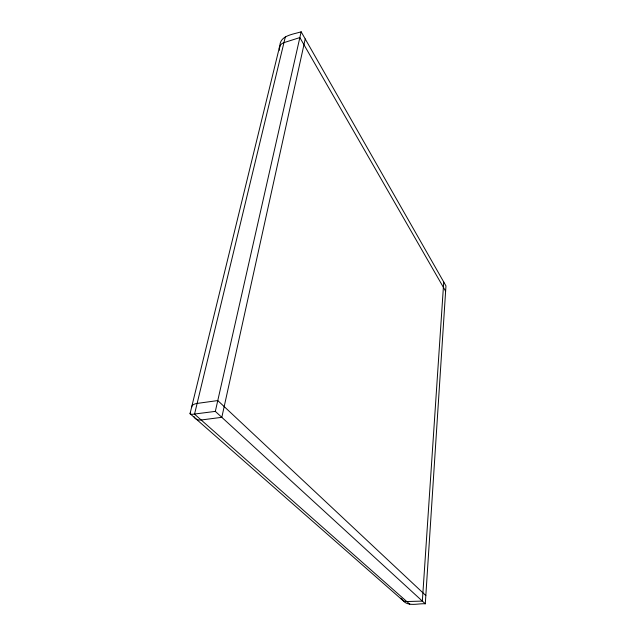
<?xml version="1.0" encoding="UTF-8"?>
<svg xmlns="http://www.w3.org/2000/svg" width="636" height="636" viewBox="0 0 636 636"><rect width="100%" height="100%" fill="white"/><g stroke="black" fill="none" stroke-linecap="round" stroke-linejoin="round"><path stroke-width="0.95" d="M279.92 47.104C278.981 35.401 293.101 34.471 301.154 31.8L445.963 285.906L425.293 603.795C417.661 603.214 406.619 607.523 401.944 598.937M443.737 281.986L422.352 601.1L406.754 601.529A8.451 7.449 -59.1 0 1 400.72 598.19M305.224 38.947L221.813 417.327L201.159 419.991A12.315 8.443 -46.6 0 1 193.932 416.508M425.293 603.795L215.326 411.389L301.154 31.8M285.333 36.888L194.544 414.139L409.783 604.2M279.633 46.476L190.037 413.678L401.491 599.263M190.339 412.891L190.037 413.678L190.665 414.171L192.199 414.33L215.326 411.389M425.834 595.535L217.774 400.569L197.12 403.423A12.251 5.565 11.9 0 0 191.635 407.589M445.621 291.209L299.85 37.572L283.95 42.636A9.071 7.179 19.7 0 0 279.506 50.26"/></g></svg>
